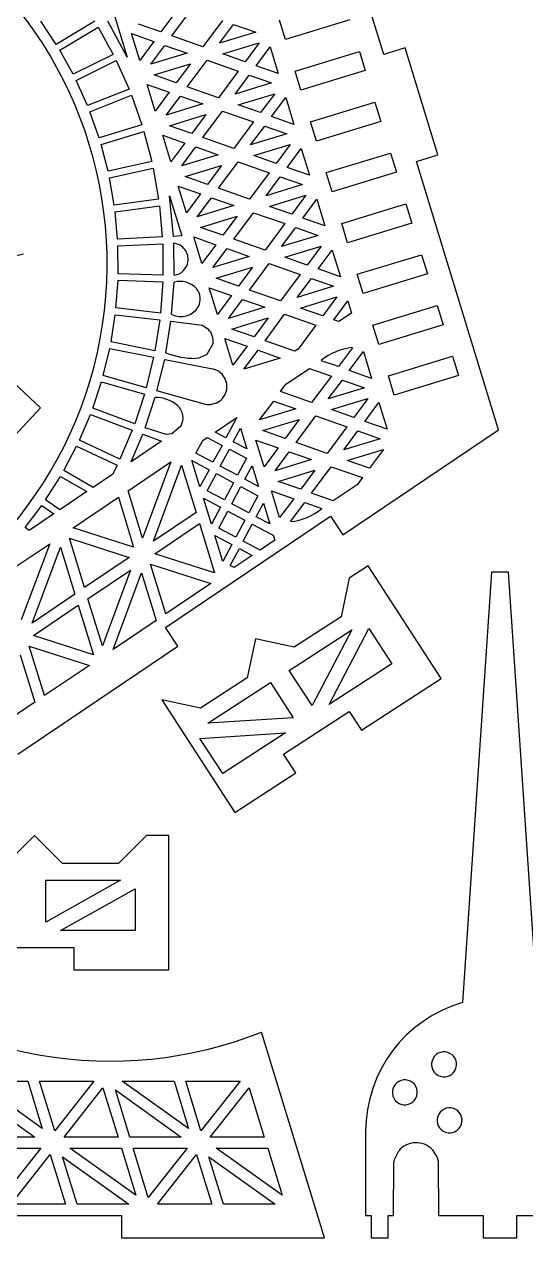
# Model space of a CAD drawing. Extents: x 287 to 1049, y 34 to 223.
# Drawn here: x 596.2 to 646, y 34.9 to 155.5 of the extents above; entities that cross this region are included whole.
import ezdxf

# ---------------------------------------------------------------- set-up
doc = ezdxf.new("R2010")
doc.units = 0
doc.header["$MEASUREMENT"] = 0
doc.layers.add('CYAN', color=4, linetype='CONTINUOUS')

msp = doc.modelspace()

# ---------------------------------------------------------------- linework, layer by layer
at = {"layer": 'CYAN'}
for p, q in [((631.88, 152.46), (624.41, 176.9)), ((610.84, 154.31), (612.8, 156.94)), ((599.38, 153.47), (597.86, 155.77)), ((603.19, 155.77), (599.38, 153.47)), ((606.4, 152.2), (604.48, 155.78)), ((605.18, 156.19), (606.4, 152.2)), ((611.15, 156.58), (609.75, 154.7)), ((615.89, 155.85), (613.93, 153.22)), ((622.13, 153.95), (621.55, 155.87)), ((628.51, 155.9), (622.13, 153.95)), ((599.73, 152.9), (603.53, 155.19)), ((603.53, 155.19), (605.03, 152.47)), ((606.85, 154.54), (609.06, 153.76)), ((607.66, 151.88), (606.85, 154.54)), ((609.75, 154.7), (607.54, 155.48)), ((613.93, 153.22), (610.84, 154.31)), ((615.58, 153.58), (616.98, 155.46)), ((619.19, 154.68), (615.58, 153.58)), ((616.98, 155.46), (619.19, 154.68)), ((609.06, 153.76), (607.66, 151.88)), ((608.75, 151.49), (610.15, 153.37)), ((610.15, 153.37), (612.37, 152.6)), ((615.91, 152.52), (619.52, 153.62)), ((619.52, 153.62), (618.12, 151.74)), ((619.21, 151.35), (620.61, 153.23)), ((620.61, 153.23), (621.42, 150.57)), ((634.01, 153.11), (631.88, 152.46)), ((637.26, 142.49), (634.01, 153.11)), ((601.04, 150.5), (599.73, 152.9)), ((605.03, 152.47), (601.04, 150.5)), ((612.37, 152.6), (608.75, 151.49)), ((612.38, 149.26), (614.34, 151.89)), ((614.34, 151.89), (617.43, 150.8)), ((618.12, 151.74), (615.91, 152.52)), ((623.09, 150.82), (629.47, 152.77)), ((629.47, 152.77), (630.05, 150.86)), ((601.34, 149.89), (605.32, 151.88)), ((605.32, 151.88), (606.6, 149.03)), ((609.08, 150.43), (612.69, 151.53)), ((612.69, 151.53), (611.29, 149.65)), ((617.43, 150.8), (615.48, 148.17)), ((621.42, 150.57), (619.21, 151.35)), ((623.67, 148.91), (623.09, 150.82)), ((630.05, 150.86), (623.67, 148.91)), ((602.47, 147.39), (601.34, 149.89)), ((609.2, 146.84), (608.39, 149.49)), ((608.39, 149.49), (610.6, 148.72)), ((611.29, 149.65), (609.08, 150.43)), ((617.12, 148.53), (618.52, 150.41)), ((620.74, 149.64), (617.12, 148.53)), ((618.52, 150.41), (620.74, 149.64)), ((606.6, 149.03), (602.47, 147.39)), ((602.72, 146.77), (606.84, 148.41)), ((606.84, 148.41), (607.88, 145.47)), ((610.6, 148.72), (609.2, 146.84)), ((610.3, 146.44), (611.7, 148.32)), ((611.7, 148.32), (613.91, 147.55)), ((615.48, 148.17), (612.38, 149.26)), ((617.45, 147.47), (621.06, 148.57)), ((621.06, 148.57), (619.66, 146.69)), ((613.91, 147.55), (610.3, 146.44)), ((619.66, 146.69), (617.45, 147.47)), ((620.75, 146.3), (622.15, 148.18)), ((622.15, 148.18), (622.97, 145.52)), ((624.63, 145.77), (631.01, 147.72)), ((631.01, 147.72), (631.59, 145.81)), ((603.63, 144.17), (602.72, 146.77)), ((610.62, 145.38), (614.23, 146.49)), ((614.23, 146.49), (612.83, 144.6)), ((613.93, 144.21), (615.88, 146.84)), ((615.88, 146.84), (618.97, 145.76)), ((622.97, 145.52), (620.75, 146.3)), ((607.88, 145.47), (603.63, 144.17)), ((603.82, 143.53), (608.07, 144.83)), ((608.07, 144.83), (608.85, 141.82)), ((612.83, 144.6), (610.62, 145.38)), ((618.97, 145.76), (617.02, 143.13)), ((618.67, 143.48), (620.07, 145.36)), ((620.07, 145.36), (622.28, 144.59)), ((625.22, 143.86), (624.63, 145.77)), ((631.59, 145.81), (625.22, 143.86)), ((604.52, 140.87), (603.82, 143.53)), ((610.75, 141.79), (609.94, 144.45)), ((609.94, 144.45), (612.15, 143.67)), ((612.15, 143.67), (610.75, 141.79)), ((617.02, 143.13), (613.93, 144.21)), ((622.28, 144.59), (618.67, 143.48)), ((618.99, 142.42), (622.6, 143.53)), ((622.6, 143.53), (621.2, 141.65)), ((611.84, 141.4), (613.24, 143.28)), ((615.45, 142.5), (611.84, 141.4)), ((613.24, 143.28), (615.45, 142.5)), ((621.2, 141.65), (618.99, 142.42)), ((622.3, 141.25), (623.7, 143.13)), ((623.7, 143.13), (624.51, 140.48)), ((626.18, 140.73), (632.55, 142.67)), ((632.55, 142.67), (633.14, 140.76)), ((635.13, 141.84), (637.26, 142.49)), ((608.85, 141.82), (604.52, 140.87)), ((604.66, 140.22), (609, 141.17)), ((609, 141.17), (609.54, 138.09)), ((612.16, 140.33), (615.78, 141.44)), ((615.78, 141.44), (614.38, 139.56)), ((615.47, 139.17), (617.43, 141.8)), ((617.43, 141.8), (620.52, 140.71)), ((624.51, 140.48), (622.3, 141.25)), ((643.28, 115.18), (635.13, 141.84)), ((605.13, 137.51), (604.66, 140.22)), ((614.38, 139.56), (612.16, 140.33)), ((620.52, 140.71), (618.56, 138.08)), ((620.21, 138.44), (621.61, 140.32)), ((621.61, 140.32), (623.82, 139.54)), ((626.76, 138.81), (626.18, 140.73)), ((633.14, 140.76), (626.76, 138.81)), ((612.29, 136.74), (611.48, 139.4)), ((611.48, 139.4), (613.69, 138.62)), ((613.69, 138.62), (612.29, 136.74)), ((618.56, 138.08), (615.47, 139.17)), ((623.82, 139.54), (620.21, 138.44)), ((609.54, 138.09), (605.13, 137.51)), ((605.21, 136.84), (609.62, 137.44)), ((609.62, 137.44), (609.9, 134.34)), ((611.02, 134.39), (610.61, 138.44)), ((610.61, 138.44), (611.83, 134.44)), ((613.38, 136.35), (614.78, 138.23)), ((617, 137.45), (613.38, 136.35)), ((614.78, 138.23), (617, 137.45)), ((620.53, 137.37), (624.15, 138.48)), ((624.15, 138.48), (622.75, 136.6)), ((623.84, 136.21), (625.24, 138.09)), ((625.24, 138.09), (626.05, 135.43)), ((627.72, 135.68), (634.09, 137.63)), ((634.09, 137.63), (634.68, 135.71)), ((605.47, 134.12), (605.21, 136.84)), ((613.71, 135.29), (617.32, 136.39)), ((617.32, 136.39), (615.92, 134.51)), ((617.01, 134.12), (618.97, 136.75)), ((618.97, 136.75), (622.06, 135.66)), ((622.75, 136.6), (620.53, 137.37)), ((615.92, 134.51), (613.71, 135.29)), ((622.06, 135.66), (620.11, 133.03)), ((621.75, 133.39), (623.15, 135.27)), ((623.15, 135.27), (625.37, 134.49)), ((626.05, 135.43), (623.84, 136.21)), ((628.3, 133.77), (627.72, 135.68)), ((634.68, 135.71), (628.3, 133.77)), ((609.9, 134.34), (605.47, 134.12)), ((611.83, 134.44), (611.02, 134.39)), ((613.83, 131.69), (613.02, 134.35)), ((613.02, 134.35), (615.23, 133.57)), ((620.11, 133.03), (617.01, 134.12)), ((625.37, 134.49), (621.75, 133.39)), ((605.5, 133.45), (609.95, 133.67)), ((605.53, 130.69), (605.5, 133.45)), ((609.95, 133.67), (609.97, 130.56)), ((611.08, 130.55), (611.05, 133.71)), ((615.23, 133.57), (613.83, 131.69)), ((614.93, 131.3), (616.33, 133.18)), ((616.33, 133.18), (618.54, 132.41)), ((622.08, 132.33), (625.69, 133.43)), ((625.69, 133.43), (624.29, 131.55)), ((625.38, 131.16), (626.78, 133.04)), ((626.78, 133.04), (627.6, 130.38)), ((618.54, 132.41), (614.93, 131.3)), ((618.56, 129.07), (620.51, 131.7)), ((620.51, 131.7), (623.6, 130.61)), ((624.29, 131.55), (622.08, 132.33)), ((629.26, 130.63), (635.64, 132.58)), ((635.64, 132.58), (636.22, 130.67)), ((609.97, 130.56), (605.53, 130.69)), ((615.25, 130.24), (618.86, 131.34)), ((617.46, 129.46), (615.25, 130.24)), ((618.86, 131.34), (617.46, 129.46)), ((623.6, 130.61), (621.65, 127.98)), ((623.3, 128.34), (624.7, 130.22)), ((624.7, 130.22), (626.91, 129.45)), ((627.6, 130.38), (625.38, 131.16)), ((629.85, 128.72), (629.26, 130.63)), ((636.22, 130.67), (629.85, 128.72)), ((605.3, 127.29), (605.51, 130.04)), ((605.51, 130.04), (609.96, 129.88)), ((609.96, 129.88), (609.73, 126.78)), ((610.83, 126.65), (611.07, 129.86)), ((615.38, 126.65), (614.56, 129.3)), ((614.56, 129.3), (616.78, 128.53)), ((621.65, 127.98), (618.56, 129.07)), ((626.91, 129.45), (623.3, 128.34)), ((616.78, 128.53), (615.38, 126.65)), ((616.47, 126.25), (617.87, 128.14)), ((617.87, 128.14), (620.08, 127.36)), ((623.62, 127.28), (627.23, 128.38)), ((627.23, 128.38), (625.83, 126.5)), ((626.93, 126.11), (628.33, 127.99)), ((628.33, 127.99), (628.7, 126.78)), ((604.81, 123.91), (605.23, 126.62)), ((605.23, 126.62), (609.66, 126.12)), ((609.73, 126.78), (605.3, 127.29)), ((620.08, 127.36), (616.47, 126.25)), ((620.1, 124.02), (622.05, 126.66)), ((622.05, 126.66), (625.15, 125.57)), ((625.83, 126.5), (623.62, 127.28)), ((628.7, 126.78), (627.44, 125.94)), ((630.81, 125.58), (637.18, 127.53)), ((637.18, 127.53), (637.77, 125.62)), ((597.81, 117.36), (588.06, 126.46)), ((609.66, 126.12), (609.17, 123.04)), ((610.25, 122.83), (610.76, 125.99)), ((610.76, 125.99), (613.86, 125.59)), ((613.86, 125.59), (614.48, 125.17)), ((616.79, 125.19), (620.41, 126.3)), ((620.41, 126.3), (619.01, 124.42)), ((625.15, 125.57), (623.39, 123.2)), ((627.44, 125.94), (626.93, 126.11)), ((631.39, 123.67), (630.81, 125.58)), ((637.77, 125.62), (631.39, 123.67)), ((616.92, 121.6), (616.11, 124.26)), ((616.11, 124.26), (618.32, 123.48)), ((619.01, 124.42), (616.79, 125.19)), ((604.04, 120.58), (604.68, 123.25)), ((604.68, 123.25), (609.04, 122.39)), ((609.17, 123.04), (604.81, 123.91)), ((614.94, 123.8), (614.31, 122.65)), ((618.32, 123.48), (616.92, 121.6)), ((618.01, 121.21), (619.41, 123.09)), ((619.41, 123.09), (621.62, 122.31)), ((623.06, 122.98), (620.1, 124.02)), ((623.39, 123.2), (623.06, 122.98)), ((628.78, 123.34), (627.38, 121.46)), ((609.04, 122.39), (608.31, 119.36)), ((609.37, 119.06), (610.14, 122.17)), ((610.14, 122.17), (614.88, 121.24)), ((613.5, 122.3), (613.2, 122.28)), ((614.31, 122.65), (613.5, 122.3)), ((621.62, 122.31), (618.01, 121.21)), ((627.38, 121.46), (625.67, 122.05)), ((628.47, 121.06), (629.87, 122.95)), ((629.87, 122.95), (630.68, 120.29)), ((632.35, 120.54), (638.72, 122.49)), ((638.72, 122.49), (639.31, 120.57)), ((608.31, 119.36), (604.04, 120.58)), ((622.17, 119.71), (624.53, 121.28)), ((624.53, 121.28), (626.69, 120.52)), ((630.68, 120.29), (628.47, 121.06)), ((639.31, 120.57), (632.93, 118.62)), ((602.99, 117.33), (603.86, 119.95)), ((603.86, 119.95), (608.13, 118.72)), ((621.64, 118.98), (622.17, 119.71)), ((626.69, 120.52), (624.73, 117.89)), ((626.38, 118.25), (627.78, 120.13)), ((629.99, 119.35), (626.38, 118.25)), ((627.78, 120.13), (629.99, 119.35)), ((632.93, 118.62), (632.35, 120.54)), ((608.13, 118.72), (607.16, 115.77)), ((608.19, 115.37), (609.19, 118.41)), ((614.18, 117.7), (609.37, 119.06)), ((624.73, 117.89), (621.64, 118.98)), ((626.71, 117.19), (630.32, 118.29)), ((630.32, 118.29), (628.92, 116.41)), ((591.37, 110.45), (597.81, 117.36)), ((607.16, 115.77), (602.99, 117.33)), ((614.34, 117.68), (614.18, 117.7)), ((614.65, 117.67), (614.34, 117.68)), ((615.26, 117.82), (614.65, 117.67)), ((619.56, 116.16), (620.96, 118.04)), ((623.17, 117.27), (619.56, 116.16)), ((620.96, 118.04), (623.17, 117.27)), ((628.92, 116.41), (626.71, 117.19)), ((630.01, 116.02), (631.41, 117.9)), ((631.41, 117.9), (632.22, 115.24)), ((601.69, 114.17), (602.76, 116.7)), ((602.76, 116.7), (606.91, 115.14)), ((615.14, 114.96), (617.3, 116.4)), ((617.3, 116.4), (616.22, 114.39)), ((619.88, 115.1), (623.49, 116.2)), ((623.49, 116.2), (622.09, 114.32)), ((623.19, 113.93), (625.14, 116.56)), ((625.14, 116.56), (628.23, 115.47)), ((632.22, 115.24), (630.01, 116.02)), ((606.91, 115.14), (605.7, 112.27)), ((606.81, 112), (607.96, 114.75)), ((607.96, 114.75), (609.83, 114.05)), ((610.27, 114.7), (608.19, 115.37)), ((610.84, 114.79), (610.27, 114.7)), ((611.72, 115.52), (610.84, 114.79)), ((616.22, 114.39), (615.14, 114.96)), ((616.95, 113.99), (617.67, 115.34)), ((617.67, 115.34), (618.3, 113.28)), ((622.09, 114.32), (619.88, 115.1)), ((628.23, 115.47), (626.28, 112.84)), ((627.82, 104.75), (643.28, 115.18)), ((627.93, 113.2), (629.33, 115.08)), ((629.33, 115.08), (631.54, 114.3)), ((600.12, 111.13), (601.4, 113.56)), ((601.4, 113.56), (605.42, 111.66)), ((605.7, 112.27), (601.69, 114.17)), ((609.83, 114.05), (606.81, 112)), ((613.23, 112.85), (613.92, 114.12)), ((613.92, 114.12), (614.36, 114.43)), ((614.36, 114.43), (615.84, 113.64)), ((615.84, 113.64), (614.93, 111.96)), ((618.3, 113.28), (616.95, 113.99)), ((620.01, 111.51), (619.19, 114.16)), ((619.19, 114.16), (621.41, 113.39)), ((621.41, 113.39), (620.01, 111.51)), ((626.28, 112.84), (623.19, 113.93)), ((631.54, 114.3), (627.93, 113.2)), ((613.64, 109.53), (612.85, 112.12)), ((612.85, 112.12), (614.55, 111.22)), ((614.93, 111.96), (613.23, 112.85)), ((615.66, 111.56), (616.56, 113.26)), ((616.56, 113.26), (618.26, 112.35)), ((618.26, 112.35), (617.36, 110.67)), ((621.1, 111.11), (622.5, 112.99)), ((624.71, 112.22), (621.1, 111.11)), ((622.5, 112.99), (624.71, 112.22)), ((628.25, 112.14), (631.86, 113.24)), ((630.46, 111.36), (628.25, 112.14)), ((631.86, 113.24), (630.46, 111.36)), ((603.03, 109.45), (600.12, 111.13)), ((605.42, 111.66), (604.98, 110.78)), ((606.5, 109.12), (610.76, 111.99)), ((610.76, 111.99), (607.94, 104.42)), ((609.02, 104.11), (611.82, 111.66)), ((611.82, 111.66), (613.26, 106.97)), ((614.55, 111.22), (613.64, 109.53)), ((617.36, 110.67), (615.66, 111.56)), ((618.09, 110.27), (618.81, 111.62)), ((618.81, 111.62), (619.44, 109.56)), ((621.42, 110.05), (625.04, 111.16)), ((625.04, 111.16), (623.64, 109.28)), ((624.73, 108.88), (626.68, 111.51)), ((626.68, 111.51), (629.78, 110.43)), ((598.32, 108.23), (599.79, 110.55)), ((599.79, 110.55), (602.41, 109.05)), ((604.98, 110.78), (603.03, 109.45)), ((614.37, 109.13), (615.27, 110.83)), ((615.27, 110.83), (616.97, 109.93)), ((616.97, 109.93), (616.07, 108.24)), ((619.44, 109.56), (618.09, 110.27)), ((623.64, 109.28), (621.42, 110.05)), ((629.26, 109.73), (626.88, 108.13)), ((629.78, 110.43), (629.26, 109.73)), ((602.41, 109.05), (599.74, 107.24)), ((607.94, 104.42), (606.5, 109.12)), ((616.07, 108.24), (614.37, 109.13)), ((616.8, 107.84), (617.7, 109.54)), ((617.7, 109.54), (619.4, 108.63)), ((619.4, 108.63), (618.49, 106.95)), ((620.74, 109.11), (622.95, 108.34)), ((621.55, 106.46), (620.74, 109.11)), ((626.88, 108.13), (624.73, 108.88)), ((596.28, 105.49), (597.94, 107.68)), ((597.94, 107.68), (599.15, 106.84)), ((599.74, 107.24), (598.32, 108.23)), ((601.07, 105.46), (605.54, 108.48)), ((605.54, 108.48), (607.05, 103.54)), ((614.78, 105.81), (613.98, 108.4)), ((613.98, 108.4), (615.68, 107.5)), ((615.68, 107.5), (614.78, 105.81)), ((618.49, 106.95), (616.8, 107.84)), ((619.23, 106.55), (619.95, 107.9)), ((619.95, 107.9), (620.58, 105.84)), ((622.95, 108.34), (621.55, 106.46)), ((622.64, 106.07), (624.04, 107.95)), ((624.04, 107.95), (625.73, 107.36)), ((599.15, 106.84), (596.67, 105.17)), ((613.26, 106.97), (609.02, 104.11)), ((610.22, 95.54), (626.59, 106.59)), ((615.51, 105.41), (616.41, 107.11)), ((616.41, 107.11), (618.11, 106.21)), ((618.11, 106.21), (617.2, 104.52)), ((620.58, 105.84), (619.23, 106.55)), ((626.59, 106.59), (627.82, 104.75)), ((596.67, 105.17), (596.28, 105.49)), ((607.05, 103.54), (601.07, 105.46)), ((609.15, 102.87), (613.59, 105.87)), ((613.59, 105.87), (615.1, 100.96)), ((617.2, 104.52), (615.51, 105.41)), ((617.94, 104.12), (618.84, 105.82)), ((618.84, 105.82), (620.92, 104.71)), ((594.46, 101), (598.73, 103.87)), ((598.73, 103.87), (595.9, 96.29)), ((600.68, 104.41), (606.62, 102.5)), ((602.18, 99.51), (600.68, 104.41)), ((615.12, 104.68), (616.82, 103.78)), ((615.91, 102.09), (615.12, 104.68)), ((616.82, 103.78), (615.91, 102.09)), ((619.62, 103.23), (617.94, 104.12)), ((621.07, 104.21), (619.62, 103.23)), ((620.92, 104.71), (621.07, 104.21)), ((596.98, 95.98), (599.79, 103.54)), ((599.79, 103.54), (601.22, 98.85)), ((606.62, 102.5), (602.18, 99.51)), ((615.1, 100.96), (609.15, 102.87)), ((616.64, 101.69), (617.55, 103.39)), ((618.84, 102.7), (617.04, 101.49)), ((617.55, 103.39), (618.84, 102.7)), ((610.24, 96.9), (608.73, 101.83)), ((608.73, 101.83), (614.71, 99.91)), ((617.04, 101.49), (616.64, 101.69)), ((630.34, 101.67), (628.47, 100.46)), ((637.6, 90.49), (630.34, 101.67)), ((602.52, 98.39), (606.76, 101.25)), ((606.76, 101.25), (603.95, 93.71)), ((605.01, 93.37), (607.84, 100.96)), ((607.84, 100.96), (609.28, 96.24)), ((628.47, 100.46), (627.66, 96.62)), ((642.59, 101.04), (639.69, 58.29)), ((644.26, 101.04), (642.59, 101.04)), ((647.16, 58.29), (644.26, 101.04)), ((601.22, 98.85), (596.98, 95.98)), ((614.71, 99.91), (610.24, 96.9)), ((597.11, 94.75), (601.56, 97.75)), ((601.56, 97.75), (603.06, 92.83)), ((603.95, 93.71), (602.52, 98.39)), ((627.66, 96.62), (623, 93.59)), ((609.28, 96.24), (605.01, 93.37)), ((611.46, 93.7), (610.22, 95.54)), ((622.51, 91.28), (628.73, 95.32)), ((628.73, 95.32), (624.78, 87.79)), ((626.46, 87.89), (630.41, 95.43)), ((630.41, 95.43), (632.68, 91.93)), ((603.06, 92.83), (597.11, 94.75)), ((619.15, 94.41), (618.34, 90.56)), ((623, 93.59), (619.15, 94.41)), ((595.56, 82.97), (611.46, 93.7)), ((595.8, 92.83), (597.24, 88.12)), ((596.69, 93.7), (602.67, 91.78)), ((598.2, 88.78), (596.69, 93.7)), ((602.67, 91.78), (598.2, 88.78)), ((632.68, 91.93), (626.46, 87.89)), ((618.34, 90.56), (613.68, 87.54)), ((624.78, 87.79), (622.51, 91.28)), ((629.68, 85.34), (637.6, 90.49)), ((614.42, 86.03), (620.64, 90.07)), ((620.64, 90.07), (622.91, 86.58)), ((597.24, 88.12), (592.97, 85.25)), ((609.84, 88.35), (617.1, 77.17)), ((613.68, 87.54), (609.84, 88.35)), ((621.94, 82.97), (628.47, 87.21)), ((628.47, 87.21), (629.68, 85.34)), ((622.91, 86.58), (614.42, 86.03)), ((613.64, 84.53), (622.13, 85.08)), ((615.91, 81.04), (613.64, 84.53)), ((622.13, 85.08), (615.91, 81.04)), ((623.15, 81.11), (621.94, 82.97)), ((617.1, 77.17), (623.15, 81.11)), ((597.22, 74.88), (594.44, 72.1)), ((600, 72.1), (597.22, 74.88)), ((608.33, 74.88), (605.55, 72.1)), ((610.55, 74.88), (608.33, 74.88)), ((610.55, 61.55), (610.55, 74.88)), ((605.55, 72.1), (600, 72.1)), ((598.33, 70.44), (605.75, 70.44)), ((605.75, 70.44), (598.33, 66.27)), ((598.33, 66.27), (598.33, 70.44)), ((599.8, 65.44), (607.22, 69.6)), ((607.22, 69.6), (607.22, 65.44)), ((607.22, 65.44), (599.8, 65.44)), ((593.33, 63.77), (601.11, 63.77)), ((601.11, 63.77), (601.11, 61.55)), ((601.11, 61.55), (610.55, 61.55)), ((625.99, 34.93), (619.75, 55.34)), ((590.71, 49.62), (597.26, 44.92)), ((597.98, 45.78), (591.41, 50.48)), ((591.41, 50.48), (596.55, 50.48)), ((596.55, 50.48), (597.98, 45.78)), ((599.22, 45.55), (597.71, 50.49)), ((597.71, 50.49), (603.1, 50.48)), ((603.1, 50.48), (599.22, 45.55)), ((600.15, 44.93), (604.01, 49.83)), ((604.01, 49.83), (605.51, 44.93)), ((606.67, 44.92), (605.24, 49.61)), ((605.24, 49.61), (611.78, 44.92)), ((612.51, 45.78), (605.93, 50.48)), ((605.93, 50.48), (611.07, 50.48)), ((611.07, 50.48), (612.51, 45.78)), ((613.74, 45.55), (612.23, 50.49)), ((612.23, 50.49), (617.62, 50.48)), ((617.62, 50.48), (613.74, 45.55)), ((614.67, 44.93), (618.53, 49.83)), ((618.53, 49.83), (620.03, 44.93)), ((597.26, 44.92), (592.15, 44.93)), ((605.51, 44.93), (600.15, 44.93)), ((611.78, 44.92), (606.67, 44.92)), ((620.03, 44.93), (614.67, 44.93)), ((630.09, 45.48), (630.09, 37.15)), ((592.48, 43.83), (597.84, 43.82)), ((597.84, 43.82), (593.98, 38.91)), ((607.28, 39.14), (600.73, 43.82)), ((600.73, 43.82), (605.85, 43.82)), ((605.85, 43.82), (607.28, 39.14)), ((608.51, 38.91), (607.01, 43.82)), ((607.01, 43.82), (612.37, 43.82)), ((612.37, 43.82), (608.51, 38.91)), ((621.8, 39.14), (615.26, 43.82)), ((615.26, 43.82), (620.37, 43.81)), ((620.37, 43.81), (621.8, 39.14)), ((632.94, 42.7), (633.37, 43.55)), ((636.7, 43.69), (637.19, 42.89)), ((594.9, 38.26), (598.78, 43.19)), ((598.78, 43.19), (600.28, 38.27)), ((601.45, 38.26), (600, 42.97)), ((600, 42.97), (606.59, 38.26)), ((609.42, 38.26), (613.3, 43.19)), ((613.3, 43.19), (614.81, 38.26)), ((615.97, 38.25), (614.53, 42.97)), ((614.53, 42.97), (621.11, 38.26)), ((632.87, 37.15), (632.88, 42.34)), ((632.88, 42.34), (632.94, 42.7)), ((637.19, 42.89), (637.28, 42.52)), ((637.28, 42.52), (637.31, 37.15)), ((600.28, 38.27), (594.9, 38.26)), ((606.59, 38.26), (601.45, 38.26)), ((614.81, 38.26), (609.42, 38.26)), ((621.11, 38.26), (615.97, 38.25)), ((586.39, 37.15), (605.85, 37.15)), ((605.85, 37.15), (605.85, 34.93)), ((630.09, 37.15), (630.64, 37.15)), ((630.64, 37.15), (630.64, 34.93)), ((632.31, 34.93), (632.31, 37.15)), ((632.31, 37.15), (632.87, 37.15)), ((637.31, 37.15), (641.76, 37.15)), ((641.76, 37.15), (641.76, 34.93)), ((645.09, 34.93), (645.09, 37.15)), ((645.09, 37.15), (649.53, 37.15)), ((605.85, 34.93), (625.99, 34.93)), ((630.64, 34.93), (632.31, 34.93)), ((641.76, 34.93), (645.09, 34.93))]:
    msp.add_line(p, q, dxfattribs=at)
for centre, radius, start, end in [((563.88, 131.67), 40.55, 282.2824, 111.7178), ((604.74, 93.02), 40.55, 102.2826, 291.7173), ((610.87, 132.12), 1.6, 350.834, 83.3335), ((610.89, 132.11), 1.58, 276.8708, 350.9975), ((611.64, 127.65), 2.28, 42.6695, 104.517), ((612.05, 128.18), 1.62, 332.6073, 38.7826), ((611.75, 128.45), 2.02, 243.0496, 329.7974), ((613.23, 123.98), 1.72, 353.7503, 43.5377), ((629.31, 117.64), 5.73, 95.3734, 129.5259), ((613.09, 129.81), 7.53, 247.8987, 270.8261), ((614.51, 119.46), 1.81, 344.2875, 78.2217), ((609.08, 114.65), 3.76, 52.3031, 88.2372), ((614.51, 119.48), 1.81, 294.1257, 343.7532), ((610.29, 116.37), 1.67, 329.369, 48.8927), ((622.11, 111.67), 5.63, 275.4181, 310.0153), ((643.44, 45.48), 13.35, 106.3143, 179.9857), ((637.87, 52.15), 1.24, 50.0378, 229.9885), ((637.87, 52.15), 1.24, 230.0131, 50.0131), ((633.98, 49.37), 1.24, 130.0115, 309.9622), ((633.98, 49.37), 1.24, 309.9869, 129.9869), ((638.42, 46.59), 1.24, 60.0355, 239.9798), ((638.42, 46.59), 1.24, 240.0076, 60.0076), ((635.09, 42.16), 2.21, 92.4898, 141.0314), ((635.06, 42.05), 2.32, 44.9799, 91.578)]:
    msp.add_arc(centre, radius, start, end, dxfattribs=at)

doc.saveas('drawing.dxf')
